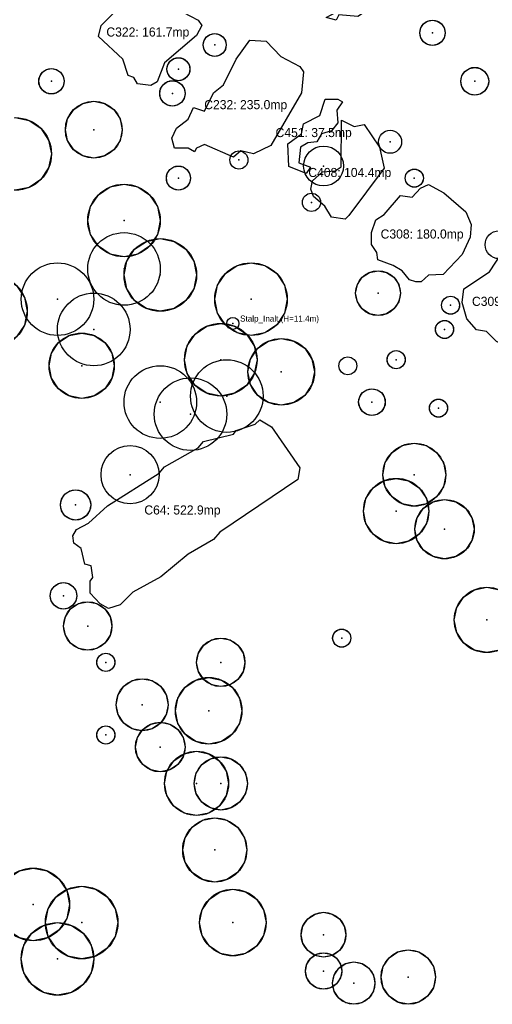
# Model space of a CAD drawing. Header units: metres. Extents: x 390541 to 400782, y 585056 to 585871.
# Drawn here: x 391176.8 to 391254.9, y 585466.7 to 585629.3 of the extents above; entities that cross this region are included whole.
import ezdxf
from ezdxf.enums import TextEntityAlignment as Align

# ---------------------------------------------------------------- set-up
doc = ezdxf.new("R2010")
doc.units = ezdxf.units.M
for name, color, linetype in [('ARBORI', 3, 'Continuous'), ('CONSTRUCTII', 1, 'Continuous'), ('STALPI', 4, 'Continuous'), ('TEXTE', 7, 'Continuous')]:
    doc.layers.add(name, color=color, linetype=linetype)

msp = doc.modelspace()

# ---------------------------------------------------------------- linework, layer by layer
at = {"layer": 'ARBORI', "color": 3}
for points in [[(391247.14, 585627.16), (391246.98, 585626.356), (391246.525, 585625.675), (391245.844, 585625.22), (391245.04, 585625.06), (391244.236, 585625.22), (391243.555, 585625.675), (391243.1, 585626.356), (391242.94, 585627.16), (391243.1, 585627.964), (391243.555, 585628.645), (391244.236, 585629.1), (391245.04, 585629.26), (391245.844, 585629.1), (391246.525, 585628.645), (391246.98, 585627.964), (391247.14, 585627.16)], [(391210.94, 585625.16), (391210.795, 585624.433), (391210.384, 585623.816), (391209.767, 585623.405), (391209.04, 585623.26), (391208.313, 585623.405), (391207.696, 585623.816), (391207.285, 585624.433), (391207.14, 585625.16), (391207.285, 585625.887), (391207.696, 585626.504), (391208.313, 585626.915), (391209.04, 585627.06), (391209.767, 585626.915), (391210.384, 585626.504), (391210.795, 585625.887), (391210.94, 585625.16)], [(391204.94, 585621.16), (391204.795, 585620.433), (391204.384, 585619.816), (391203.767, 585619.405), (391203.04, 585619.26), (391202.313, 585619.405), (391201.696, 585619.816), (391201.285, 585620.433), (391201.14, 585621.16), (391201.285, 585621.887), (391201.696, 585622.504), (391202.313, 585622.915), (391203.04, 585623.06), (391203.767, 585622.915), (391204.384, 585622.504), (391204.795, 585621.887), (391204.94, 585621.16)], [(391184.14, 585619.16), (391183.98, 585618.356), (391183.525, 585617.675), (391182.844, 585617.22), (391182.04, 585617.06), (391181.236, 585617.22), (391180.555, 585617.675), (391180.1, 585618.356), (391179.94, 585619.16), (391180.1, 585619.964), (391180.555, 585620.645), (391181.236, 585621.1), (391182.04, 585621.26), (391182.844, 585621.1), (391183.525, 585620.645), (391183.98, 585619.964), (391184.14, 585619.16)], [(391254.34, 585619.16), (391254.165, 585618.28), (391253.666, 585617.534), (391252.92, 585617.035), (391252.04, 585616.86), (391251.16, 585617.035), (391250.414, 585617.534), (391249.915, 585618.28), (391249.74, 585619.16), (391249.915, 585620.04), (391250.414, 585620.786), (391251.16, 585621.285), (391252.04, 585621.46), (391252.92, 585621.285), (391253.666, 585620.786), (391254.165, 585620.04), (391254.34, 585619.16)], [(391204.14, 585617.16), (391203.98, 585616.356), (391203.525, 585615.675), (391202.844, 585615.22), (391202.04, 585615.06), (391201.236, 585615.22), (391200.555, 585615.675), (391200.1, 585616.356), (391199.94, 585617.16), (391200.1, 585617.964), (391200.555, 585618.645), (391201.236, 585619.1), (391202.04, 585619.26), (391202.844, 585619.1), (391203.525, 585618.645), (391203.98, 585617.964), (391204.14, 585617.16)], [(391193.74, 585611.16), (391193.382, 585609.361), (391192.363, 585607.837), (391190.839, 585606.818), (391189.04, 585606.46), (391187.241, 585606.818), (391185.717, 585607.837), (391184.698, 585609.361), (391184.34, 585611.16), (391184.698, 585612.959), (391185.717, 585614.483), (391187.241, 585615.502), (391189.04, 585615.86), (391190.839, 585615.502), (391192.363, 585614.483), (391193.382, 585612.959), (391193.74, 585611.16)], [(391182.04, 585607.16), (391181.583, 585604.864), (391180.283, 585602.917), (391178.336, 585601.617), (391176.04, 585601.16), (391173.744, 585601.617), (391171.797, 585602.917), (391170.497, 585604.864), (391170.04, 585607.16), (391170.497, 585609.456), (391171.797, 585611.403), (391173.744, 585612.703), (391176.04, 585613.16), (391178.336, 585612.703), (391180.283, 585611.403), (391181.583, 585609.456), (391182.04, 585607.16)], [(391205.04, 585603.16), (391204.888, 585602.395), (391204.454, 585601.746), (391203.805, 585601.312), (391203.04, 585601.16), (391202.275, 585601.312), (391201.626, 585601.746), (391201.192, 585602.395), (391201.04, 585603.16), (391201.192, 585603.925), (391201.626, 585604.574), (391202.275, 585605.008), (391203.04, 585605.16), (391203.805, 585605.008), (391204.454, 585604.574), (391204.888, 585603.925), (391205.04, 585603.16)], [(391243.54, 585603.16), (391243.426, 585602.586), (391243.101, 585602.099), (391242.614, 585601.774), (391242.04, 585601.66), (391241.466, 585601.774), (391240.979, 585602.099), (391240.654, 585602.586), (391240.54, 585603.16), (391240.654, 585603.734), (391240.979, 585604.221), (391241.466, 585604.546), (391242.04, 585604.66), (391242.614, 585604.546), (391243.101, 585604.221), (391243.426, 585603.734), (391243.54, 585603.16)], [(391200.04, 585596.16), (391199.583, 585593.864), (391198.283, 585591.917), (391196.336, 585590.617), (391194.04, 585590.16), (391191.744, 585590.617), (391189.797, 585591.917), (391188.497, 585593.864), (391188.04, 585596.16), (391188.497, 585598.456), (391189.797, 585600.403), (391191.744, 585601.703), (391194.04, 585602.16), (391196.336, 585601.703), (391198.283, 585600.403), (391199.583, 585598.456), (391200.04, 585596.16)], [(391206.04, 585587.16), (391205.583, 585584.864), (391204.283, 585582.917), (391202.336, 585581.617), (391200.04, 585581.16), (391197.744, 585581.617), (391195.797, 585582.917), (391194.497, 585584.864), (391194.04, 585587.16), (391194.497, 585589.456), (391195.797, 585591.403), (391197.744, 585592.703), (391200.04, 585593.16), (391202.336, 585592.703), (391204.283, 585591.403), (391205.583, 585589.456), (391206.04, 585587.16)], [(391221.04, 585583.16), (391220.583, 585580.864), (391219.283, 585578.917), (391217.336, 585577.617), (391215.04, 585577.16), (391212.744, 585577.617), (391210.797, 585578.917), (391209.497, 585580.864), (391209.04, 585583.16), (391209.497, 585585.456), (391210.797, 585587.403), (391212.744, 585588.703), (391215.04, 585589.16), (391217.336, 585588.703), (391219.283, 585587.403), (391220.583, 585585.456), (391221.04, 585583.16)], [(391178.04, 585581.16), (391177.583, 585578.864), (391176.283, 585576.917), (391174.336, 585575.617), (391172.04, 585575.16), (391169.744, 585575.617), (391167.797, 585576.917), (391166.497, 585578.864), (391166.04, 585581.16), (391166.497, 585583.456), (391167.797, 585585.403), (391169.744, 585586.703), (391172.04, 585587.16), (391174.336, 585586.703), (391176.283, 585585.403), (391177.583, 585583.456), (391178.04, 585581.16)], [(391239.74, 585584.16), (391239.458, 585582.744), (391238.656, 585581.544), (391237.456, 585580.742), (391236.04, 585580.46), (391234.624, 585580.742), (391233.424, 585581.544), (391232.622, 585582.744), (391232.34, 585584.16), (391232.622, 585585.576), (391233.424, 585586.776), (391234.624, 585587.578), (391236.04, 585587.86), (391237.456, 585587.578), (391238.656, 585586.776), (391239.458, 585585.576), (391239.74, 585584.16)], [(391249.54, 585582.16), (391249.426, 585581.586), (391249.101, 585581.099), (391248.614, 585580.774), (391248.04, 585580.66), (391247.466, 585580.774), (391246.979, 585581.099), (391246.654, 585581.586), (391246.54, 585582.16), (391246.654, 585582.734), (391246.979, 585583.221), (391247.466, 585583.546), (391248.04, 585583.66), (391248.614, 585583.546), (391249.101, 585583.221), (391249.426, 585582.734), (391249.54, 585582.16)], [(391216.04, 585573.16), (391215.583, 585570.864), (391214.283, 585568.917), (391212.336, 585567.617), (391210.04, 585567.16), (391207.744, 585567.617), (391205.797, 585568.917), (391204.497, 585570.864), (391204.04, 585573.16), (391204.497, 585575.456), (391205.797, 585577.403), (391207.744, 585578.703), (391210.04, 585579.16), (391212.336, 585578.703), (391214.283, 585577.403), (391215.583, 585575.456), (391216.04, 585573.16)], [(391248.54, 585578.16), (391248.426, 585577.586), (391248.101, 585577.099), (391247.614, 585576.774), (391247.04, 585576.66), (391246.466, 585576.774), (391245.979, 585577.099), (391245.654, 585577.586), (391245.54, 585578.16), (391245.654, 585578.734), (391245.979, 585579.221), (391246.466, 585579.546), (391247.04, 585579.66), (391247.614, 585579.546), (391248.101, 585579.221), (391248.426, 585578.734), (391248.54, 585578.16)], [(391192.44, 585572.16), (391192.029, 585570.094), (391190.858, 585568.342), (391189.106, 585567.171), (391187.04, 585566.76), (391184.974, 585567.171), (391183.222, 585568.342), (391182.051, 585570.094), (391181.64, 585572.16), (391182.051, 585574.226), (391183.222, 585575.978), (391184.974, 585577.149), (391187.04, 585577.56), (391189.106, 585577.149), (391190.858, 585575.978), (391192.029, 585574.226), (391192.44, 585572.16)], [(391225.54, 585571.16), (391225.121, 585569.055), (391223.929, 585567.271), (391222.145, 585566.079), (391220.04, 585565.66), (391217.935, 585566.079), (391216.151, 585567.271), (391214.959, 585569.055), (391214.54, 585571.16), (391214.959, 585573.265), (391216.151, 585575.049), (391217.935, 585576.241), (391220.04, 585576.66), (391222.145, 585576.241), (391223.929, 585575.049), (391225.121, 585573.265), (391225.54, 585571.16)], [(391240.54, 585573.16), (391240.426, 585572.586), (391240.101, 585572.099), (391239.614, 585571.774), (391239.04, 585571.66), (391238.466, 585571.774), (391237.979, 585572.099), (391237.654, 585572.586), (391237.54, 585573.16), (391237.654, 585573.734), (391237.979, 585574.221), (391238.466, 585574.546), (391239.04, 585574.66), (391239.614, 585574.546), (391240.101, 585574.221), (391240.426, 585573.734), (391240.54, 585573.16)], [(391232.54, 585572.16), (391232.426, 585571.586), (391232.101, 585571.099), (391231.614, 585570.774), (391231.04, 585570.66), (391230.466, 585570.774), (391229.979, 585571.099), (391229.654, 585571.586), (391229.54, 585572.16), (391229.654, 585572.734), (391229.979, 585573.221), (391230.466, 585573.546), (391231.04, 585573.66), (391231.614, 585573.546), (391232.101, 585573.221), (391232.426, 585572.734), (391232.54, 585572.16)], [(391237.24, 585566.16), (391237.073, 585565.318), (391236.596, 585564.604), (391235.882, 585564.127), (391235.04, 585563.96), (391234.198, 585564.127), (391233.484, 585564.604), (391233.007, 585565.318), (391232.84, 585566.16), (391233.007, 585567.002), (391233.484, 585567.716), (391234.198, 585568.193), (391235.04, 585568.36), (391235.882, 585568.193), (391236.596, 585567.716), (391237.073, 585567.002), (391237.24, 585566.16)], [(391247.54, 585565.16), (391247.426, 585564.586), (391247.101, 585564.099), (391246.614, 585563.774), (391246.04, 585563.66), (391245.466, 585563.774), (391244.979, 585564.099), (391244.654, 585564.586), (391244.54, 585565.16), (391244.654, 585565.734), (391244.979, 585566.221), (391245.466, 585566.546), (391246.04, 585566.66), (391246.614, 585566.546), (391247.101, 585566.221), (391247.426, 585565.734), (391247.54, 585565.16)], [(391247.24, 585554.16), (391246.844, 585552.17), (391245.717, 585550.483), (391244.03, 585549.356), (391242.04, 585548.96), (391240.05, 585549.356), (391238.363, 585550.483), (391237.236, 585552.17), (391236.84, 585554.16), (391237.236, 585556.15), (391238.363, 585557.837), (391240.05, 585558.964), (391242.04, 585559.36), (391244.03, 585558.964), (391245.717, 585557.837), (391246.844, 585556.15), (391247.24, 585554.16)], [(391244.44, 585548.16), (391244.029, 585546.094), (391242.858, 585544.342), (391241.106, 585543.171), (391239.04, 585542.76), (391236.974, 585543.171), (391235.222, 585544.342), (391234.051, 585546.094), (391233.64, 585548.16), (391234.051, 585550.226), (391235.222, 585551.978), (391236.974, 585553.149), (391239.04, 585553.56), (391241.106, 585553.149), (391242.858, 585551.978), (391244.029, 585550.226), (391244.44, 585548.16)], [(391188.54, 585549.16), (391188.35, 585548.203), (391187.808, 585547.392), (391186.997, 585546.85), (391186.04, 585546.66), (391185.083, 585546.85), (391184.272, 585547.392), (391183.73, 585548.203), (391183.54, 585549.16), (391183.73, 585550.117), (391184.272, 585550.928), (391185.083, 585551.47), (391186.04, 585551.66), (391186.997, 585551.47), (391187.808, 585550.928), (391188.35, 585550.117), (391188.54, 585549.16)], [(391251.94, 585545.16), (391251.567, 585543.285), (391250.505, 585541.695), (391248.915, 585540.633), (391247.04, 585540.26), (391245.165, 585540.633), (391243.575, 585541.695), (391242.513, 585543.285), (391242.14, 585545.16), (391242.513, 585547.035), (391243.575, 585548.625), (391245.165, 585549.687), (391247.04, 585550.06), (391248.915, 585549.687), (391250.505, 585548.625), (391251.567, 585547.035), (391251.94, 585545.16)], [(391186.24, 585534.16), (391186.073, 585533.318), (391185.596, 585532.604), (391184.882, 585532.127), (391184.04, 585531.96), (391183.198, 585532.127), (391182.484, 585532.604), (391182.007, 585533.318), (391181.84, 585534.16), (391182.007, 585535.002), (391182.484, 585535.716), (391183.198, 585536.193), (391184.04, 585536.36), (391184.882, 585536.193), (391185.596, 585535.716), (391186.073, 585535.002), (391186.24, 585534.16)], [(391259.44, 585530.16), (391259.029, 585528.094), (391257.858, 585526.342), (391256.106, 585525.171), (391254.04, 585524.76), (391251.974, 585525.171), (391250.222, 585526.342), (391249.051, 585528.094), (391248.64, 585530.16), (391249.051, 585532.226), (391250.222, 585533.978), (391251.974, 585535.149), (391254.04, 585535.56), (391256.106, 585535.149), (391257.858, 585533.978), (391259.029, 585532.226), (391259.44, 585530.16)], [(391192.04, 585529.16), (391191.736, 585527.629), (391190.868, 585526.332), (391189.571, 585525.464), (391188.04, 585525.16), (391186.509, 585525.464), (391185.212, 585526.332), (391184.344, 585527.629), (391184.04, 585529.16), (391184.344, 585530.691), (391185.212, 585531.988), (391186.509, 585532.856), (391188.04, 585533.16), (391189.571, 585532.856), (391190.868, 585531.988), (391191.736, 585530.691), (391192.04, 585529.16)], [(391231.54, 585527.16), (391231.426, 585526.586), (391231.101, 585526.099), (391230.614, 585525.774), (391230.04, 585525.66), (391229.466, 585525.774), (391228.979, 585526.099), (391228.654, 585526.586), (391228.54, 585527.16), (391228.654, 585527.734), (391228.979, 585528.221), (391229.466, 585528.546), (391230.04, 585528.66), (391230.614, 585528.546), (391231.101, 585528.221), (391231.426, 585527.734), (391231.54, 585527.16)], [(391214.04, 585523.16), (391213.736, 585521.629), (391212.868, 585520.332), (391211.571, 585519.464), (391210.04, 585519.16), (391208.509, 585519.464), (391207.212, 585520.332), (391206.344, 585521.629), (391206.04, 585523.16), (391206.344, 585524.691), (391207.212, 585525.988), (391208.509, 585526.856), (391210.04, 585527.16), (391211.571, 585526.856), (391212.868, 585525.988), (391213.736, 585524.691), (391214.04, 585523.16)], [(391192.54, 585523.16), (391192.426, 585522.586), (391192.101, 585522.099), (391191.614, 585521.774), (391191.04, 585521.66), (391190.466, 585521.774), (391189.979, 585522.099), (391189.654, 585522.586), (391189.54, 585523.16), (391189.654, 585523.734), (391189.979, 585524.221), (391190.466, 585524.546), (391191.04, 585524.66), (391191.614, 585524.546), (391192.101, 585524.221), (391192.426, 585523.734), (391192.54, 585523.16)], [(391201.34, 585516.16), (391201.013, 585514.514), (391200.081, 585513.119), (391198.686, 585512.187), (391197.04, 585511.86), (391195.394, 585512.187), (391193.999, 585513.119), (391193.067, 585514.514), (391192.74, 585516.16), (391193.067, 585517.806), (391193.999, 585519.201), (391195.394, 585520.133), (391197.04, 585520.46), (391198.686, 585520.133), (391200.081, 585519.201), (391201.013, 585517.806), (391201.34, 585516.16)], [(391213.54, 585515.16), (391213.121, 585513.055), (391211.929, 585511.271), (391210.145, 585510.079), (391208.04, 585509.66), (391205.935, 585510.079), (391204.151, 585511.271), (391202.959, 585513.055), (391202.54, 585515.16), (391202.959, 585517.265), (391204.151, 585519.049), (391205.935, 585520.241), (391208.04, 585520.66), (391210.145, 585520.241), (391211.929, 585519.049), (391213.121, 585517.265), (391213.54, 585515.16)], [(391192.54, 585511.16), (391192.426, 585510.586), (391192.101, 585510.099), (391191.614, 585509.774), (391191.04, 585509.66), (391190.466, 585509.774), (391189.979, 585510.099), (391189.654, 585510.586), (391189.54, 585511.16), (391189.654, 585511.734), (391189.979, 585512.221), (391190.466, 585512.546), (391191.04, 585512.66), (391191.614, 585512.546), (391192.101, 585512.221), (391192.426, 585511.734), (391192.54, 585511.16)], [(391204.14, 585509.16), (391203.828, 585507.591), (391202.939, 585506.261), (391201.609, 585505.372), (391200.04, 585505.06), (391198.471, 585505.372), (391197.141, 585506.261), (391196.252, 585507.591), (391195.94, 585509.16), (391196.252, 585510.729), (391197.141, 585512.059), (391198.471, 585512.948), (391200.04, 585513.26), (391201.609, 585512.948), (391202.939, 585512.059), (391203.828, 585510.729), (391204.14, 585509.16)], [(391211.34, 585503.16), (391210.937, 585501.132), (391209.788, 585499.412), (391208.068, 585498.263), (391206.04, 585497.86), (391204.012, 585498.263), (391202.292, 585499.412), (391201.143, 585501.132), (391200.74, 585503.16), (391201.143, 585505.188), (391202.292, 585506.908), (391204.012, 585508.057), (391206.04, 585508.46), (391208.068, 585508.057), (391209.788, 585506.908), (391210.937, 585505.188), (391211.34, 585503.16)], [(391214.44, 585503.16), (391214.105, 585501.476), (391213.151, 585500.049), (391211.724, 585499.095), (391210.04, 585498.76), (391208.356, 585499.095), (391206.929, 585500.049), (391205.975, 585501.476), (391205.64, 585503.16), (391205.975, 585504.844), (391206.929, 585506.271), (391208.356, 585507.225), (391210.04, 585507.56), (391211.724, 585507.225), (391213.151, 585506.271), (391214.105, 585504.844), (391214.44, 585503.16)], [(391214.34, 585492.16), (391213.937, 585490.132), (391212.788, 585488.412), (391211.068, 585487.263), (391209.04, 585486.86), (391207.012, 585487.263), (391205.292, 585488.412), (391204.143, 585490.132), (391203.74, 585492.16), (391204.143, 585494.188), (391205.292, 585495.908), (391207.012, 585497.057), (391209.04, 585497.46), (391211.068, 585497.057), (391212.788, 585495.908), (391213.937, 585494.188), (391214.34, 585492.16)], [(391185.04, 585483.16), (391184.583, 585480.864), (391183.283, 585478.917), (391181.336, 585477.617), (391179.04, 585477.16), (391176.744, 585477.617), (391174.797, 585478.917), (391173.497, 585480.864), (391173.04, 585483.16), (391173.497, 585485.456), (391174.797, 585487.403), (391176.744, 585488.703), (391179.04, 585489.16), (391181.336, 585488.703), (391183.283, 585487.403), (391184.583, 585485.456), (391185.04, 585483.16)], [(391193.04, 585480.16), (391192.583, 585477.864), (391191.283, 585475.917), (391189.336, 585474.617), (391187.04, 585474.16), (391184.744, 585474.617), (391182.797, 585475.917), (391181.497, 585477.864), (391181.04, 585480.16), (391181.497, 585482.456), (391182.797, 585484.403), (391184.744, 585485.703), (391187.04, 585486.16), (391189.336, 585485.703), (391191.283, 585484.403), (391192.583, 585482.456), (391193.04, 585480.16)], [(391217.54, 585480.16), (391217.121, 585478.055), (391215.929, 585476.271), (391214.145, 585475.079), (391212.04, 585474.66), (391209.935, 585475.079), (391208.151, 585476.271), (391206.959, 585478.055), (391206.54, 585480.16), (391206.959, 585482.265), (391208.151, 585484.049), (391209.935, 585485.241), (391212.04, 585485.66), (391214.145, 585485.241), (391215.929, 585484.049), (391217.121, 585482.265), (391217.54, 585480.16)], [(391230.74, 585478.16), (391230.458, 585476.744), (391229.656, 585475.544), (391228.456, 585474.742), (391227.04, 585474.46), (391225.624, 585474.742), (391224.424, 585475.544), (391223.622, 585476.744), (391223.34, 585478.16), (391223.622, 585479.576), (391224.424, 585480.776), (391225.624, 585481.578), (391227.04, 585481.86), (391228.456, 585481.578), (391229.656, 585480.776), (391230.458, 585479.576), (391230.74, 585478.16)], [(391189.04, 585474.16), (391188.583, 585471.864), (391187.283, 585469.917), (391185.336, 585468.617), (391183.04, 585468.16), (391180.744, 585468.617), (391178.797, 585469.917), (391177.497, 585471.864), (391177.04, 585474.16), (391177.497, 585476.456), (391178.797, 585478.403), (391180.744, 585479.703), (391183.04, 585480.16), (391185.336, 585479.703), (391187.283, 585478.403), (391188.583, 585476.456), (391189.04, 585474.16)], [(391230.04, 585472.16), (391229.812, 585471.012), (391229.161, 585470.039), (391228.188, 585469.388), (391227.04, 585469.16), (391225.892, 585469.388), (391224.919, 585470.039), (391224.268, 585471.012), (391224.04, 585472.16), (391224.268, 585473.308), (391224.919, 585474.281), (391225.892, 585474.932), (391227.04, 585475.16), (391228.188, 585474.932), (391229.161, 585474.281), (391229.812, 585473.308), (391230.04, 585472.16)], [(391245.54, 585471.16), (391245.197, 585469.438), (391244.222, 585467.978), (391242.762, 585467.003), (391241.04, 585466.66), (391239.318, 585467.003), (391237.858, 585467.978), (391236.883, 585469.438), (391236.54, 585471.16), (391236.883, 585472.882), (391237.858, 585474.342), (391239.318, 585475.317), (391241.04, 585475.66), (391242.762, 585475.317), (391244.222, 585474.342), (391245.197, 585472.882), (391245.54, 585471.16)], [(391235.54, 585470.16), (391235.274, 585468.821), (391234.515, 585467.685), (391233.379, 585466.926), (391232.04, 585466.66), (391230.701, 585466.926), (391229.565, 585467.685), (391228.806, 585468.821), (391228.54, 585470.16), (391228.806, 585471.499), (391229.565, 585472.635), (391230.701, 585473.394), (391232.04, 585473.66), (391233.379, 585473.394), (391234.515, 585472.635), (391235.274, 585471.499), (391235.54, 585470.16)]]:
    msp.add_lwpolyline(points, close=True, dxfattribs=at)
for centre, radius in [((391245.04, 585627.16), 2.1), ((391209.04, 585625.16), 1.9), ((391203.04, 585621.16), 1.9), ((391182.04, 585619.16), 2.1), ((391252.04, 585619.16), 2.3), ((391202.04, 585617.16), 2.1), ((391189.04, 585611.16), 4.7), ((391176.04, 585607.16), 6), ((391238.04, 585609.16), 1.9), ((391227.04, 585605.16), 3.3), ((391213.04, 585606.16), 1.5), ((391203.04, 585603.16), 2), ((391242.04, 585603.16), 1.5), ((391194.04, 585596.16), 6), ((391225.04, 585599.16), 1.5), ((391194.04, 585588.16), 6), ((391256.04, 585592.16), 2.3), ((391200.04, 585587.16), 6), ((391183.04, 585583.16), 6), ((391215.04, 585583.16), 6), ((391172.04, 585581.16), 6), ((391236.04, 585584.16), 3.7), ((391189.04, 585578.16), 6), ((391248.04, 585582.16), 1.5), ((391210.04, 585573.16), 6), ((391247.04, 585578.16), 1.5), ((391187.04, 585572.16), 5.4), ((391220.04, 585571.16), 5.5), ((391239.04, 585573.16), 1.5), ((391211.04, 585567.16), 6), ((391200.04, 585566.16), 6), ((391205.04, 585564.16), 6), ((391235.04, 585566.16), 2.2), ((391246.04, 585565.16), 1.5), ((391195.04, 585554.16), 4.8), ((391242.04, 585554.16), 5.2), ((391239.04, 585548.16), 5.4), ((391186.04, 585549.16), 2.5), ((391247.04, 585545.16), 4.9), ((391184.04, 585534.16), 2.2), ((391254.04, 585530.16), 5.4), ((391188.04, 585529.16), 4), ((391230.04, 585527.16), 1.5), ((391210.04, 585523.16), 4), ((391191.04, 585523.16), 1.5), ((391197.04, 585516.16), 4.3), ((391208.04, 585515.16), 5.5), ((391191.04, 585511.16), 1.5), ((391200.04, 585509.16), 4.1), ((391206.04, 585503.16), 5.3), ((391210.04, 585503.16), 4.4), ((391209.04, 585492.16), 5.3), ((391179.04, 585483.16), 6), ((391187.04, 585480.16), 6), ((391212.04, 585480.16), 5.5), ((391227.04, 585478.16), 3.7), ((391183.04, 585474.16), 6), ((391227.04, 585472.16), 3), ((391241.04, 585471.16), 4.5), ((391232.04, 585470.16), 3.5)]:
    msp.add_circle(centre, radius, dxfattribs=at)
for p in [(391245.04, 585627.16), (391209.04, 585625.16), (391203.04, 585621.16), (391182.04, 585619.16), (391252.04, 585619.16), (391202.04, 585617.16), (391189.04, 585611.16), (391238.04, 585609.16), (391213.04, 585606.16), (391227.04, 585605.16), (391203.04, 585603.16), (391242.04, 585603.16), (391225.04, 585599.16), (391194.04, 585596.16), (391194.04, 585588.16), (391200.04, 585587.16), (391236.04, 585584.16), (391183.04, 585583.16), (391215.04, 585583.16), (391248.04, 585582.16), (391189.04, 585578.16), (391247.04, 585578.16), (391210.04, 585573.16), (391239.04, 585573.16), (391187.04, 585572.16), (391220.04, 585571.16), (391200.04, 585566.16), (391211.04, 585567.16), (391235.04, 585566.16), (391246.04, 585565.16), (391205.04, 585564.16), (391195.04, 585554.16), (391242.04, 585554.16), (391186.04, 585549.16), (391239.04, 585548.16), (391247.04, 585545.16), (391184.04, 585534.16), (391254.04, 585530.16), (391188.04, 585529.16), (391230.04, 585527.16), (391191.04, 585523.16), (391210.04, 585523.16), (391197.04, 585516.16), (391208.04, 585515.16), (391191.04, 585511.16), (391200.04, 585509.16), (391206.04, 585503.16), (391210.04, 585503.16), (391209.04, 585492.16), (391179.04, 585483.16), (391187.04, 585480.16), (391212.04, 585480.16), (391227.04, 585478.16), (391183.04, 585474.16), (391227.04, 585472.16), (391232.04, 585470.16), (391241.04, 585471.16)]:
    msp.add_point(p, dxfattribs=at)
at = {"layer": 'CONSTRUCTII', "color": 1}
for points in [[(391228.95, 585639.9), (391230.75, 585639.75), (391236.15, 585634.65), (391236.15, 585632.85), (391235.4, 585631.65), (391232.7, 585629.85), (391229.55, 585630.15), (391229.1, 585629.25), (391227.45, 585629.7), (391229.1, 585630.6), (391229.1, 585631.35), (391226.85, 585632.1), (391225.35, 585633.9), (391225.65, 585636), (391228.95, 585639.9)], [(391196.25, 585636), (391197.9, 585636), (391198.95, 585634.5), (391201.5, 585633), (391203.75, 585630.6), (391206.3, 585629.25), (391206.9, 585628.35), (391206, 585626.7), (391200.75, 585622.2), (391199.55, 585619.05), (391198.5, 585618.45), (391196.25, 585618.75), (391195.65, 585619.8), (391194.75, 585620.1), (391193.85, 585622.8), (391189.8, 585626.55), (391190.25, 585628.35), (391194, 585632.1), (391196.25, 585636)], [(391214.85, 585625.95), (391217.55, 585625.8), (391219.95, 585623.25), (391223.1, 585621.6), (391223.7, 585620.7), (391223.4, 585617.25), (391218.3, 585608.55), (391215.45, 585607.2), (391213.35, 585607.65), (391212.15, 585606.6), (391207.35, 585608.7), (391206, 585608.1), (391205.7, 585607.5), (391204.65, 585608.1), (391202.4, 585608.1), (391201.95, 585609.75), (391202.7, 585611.4), (391204.65, 585612.9), (391205.55, 585614.85), (391207.35, 585614.25), (391208.85, 585617.25), (391210.5, 585618.6), (391212.6, 585622.8), (391214.85, 585625.95)], [(391227.3, 585616.2), (391229.4, 585616.2), (391230.15, 585615.75), (391229.25, 585614.4), (391229.4, 585612.3), (391228.35, 585610.95), (391226.7, 585610.5), (391225.95, 585609.15), (391224.45, 585609), (391223.25, 585608.25), (391222.95, 585605.7), (391224.9, 585604.95), (391224.15, 585603.9), (391221.3, 585605.1), (391221.15, 585608.85), (391223.4, 585610.5), (391223.7, 585612.15), (391226.4, 585613.5), (391227.3, 585616.2)], [(391224.921, 585601.324), (391225.201, 585602.7), (391226.85, 585604.199), (391228.96, 585604.367), (391229.938, 585605.037), (391230.001, 585612.749), (391232.09, 585611.717), (391233.749, 585611.999), (391236.299, 585608.249), (391237.049, 585604.8), (391231.199, 585597), (391230.6, 585596.401), (391228.35, 585596.701), (391227.261, 585598.549), (391225.351, 585600.15), (391224.921, 585601.324)], [(391244.4, 585602.1), (391246.95, 585600.75), (391250.55, 585597.6), (391251.45, 585595.5), (391251.3, 585593.4), (391249.95, 585590.55), (391246.8, 585587.25), (391244.4, 585587.1), (391243.2, 585586.05), (391242.3, 585586.05), (391241.25, 585586.35), (391240.05, 585587.85), (391238.55, 585588.75), (391236, 585589.65), (391235.85, 585590.85), (391234.95, 585592.2), (391234.95, 585594.15), (391235.7, 585596.25), (391237.05, 585597.15), (391239.75, 585600.3), (391241.7, 585600), (391243.05, 585601.5), (391244.4, 585602.1)], [(391256.55, 585590.85), (391258.8, 585591.45), (391261.35, 585588.9), (391267.65, 585584.85), (391267.2, 585582.9), (391264.35, 585579.9), (391263.6, 585578.25), (391260.45, 585574.65), (391258.35, 585574.8), (391255.65, 585576.15), (391254, 585577.8), (391252.35, 585578.1), (391250.7, 585579.9), (391249.95, 585582.6), (391250.25, 585584.85), (391254.45, 585587.7), (391256.55, 585590.85)], [(391216.5, 585563.25), (391218.45, 585562.05), (391223.1, 585555.3), (391222.8, 585553.35), (391209.9, 585544.65), (391208.85, 585543.45), (391204.65, 585541.05), (391200.15, 585537.3), (391195.5, 585534.75), (391193.4, 585532.65), (391191.45, 585532.05), (391190.1, 585532.8), (391188.45, 585534.6), (391188.45, 585536.55), (391188.9, 585537.15), (391188.6, 585539.1), (391187.55, 585539.4), (391186.95, 585541.95), (391185.75, 585542.85), (391185.6, 585544.05), (391186.2, 585545.1), (391188.15, 585546.15), (391191.3, 585549), (391199.85, 585554.4), (391200.75, 585555.45), (391206.3, 585558.6), (391207.2, 585559.65), (391212.15, 585560.85), (391212.6, 585561.45), (391215.75, 585562.5), (391216.5, 585563.25)]]:
    msp.add_lwpolyline(points, close=True, dxfattribs=at)
at = {"layer": 'STALPI', "color": 4}
msp.add_circle((391212.04, 585579.16), 1, dxfattribs=at)
msp.add_point((391212.04, 585579.16), dxfattribs=at)

# ---------------------------------------------------------------- texts
at = {"layer": 'TEXTE', "color": 7}
for s, p in [('C322: 161.7mp', (391197.982, 585627.304)), ('C232: 235.0mp', (391214.165, 585615.302)), ('C451: 37.5mp', (391225.399, 585610.69)), ('C408: 104.4mp', (391231.374, 585604.093)), ('C308: 180.0mp', (391243.329, 585593.931)), ('C309: 179.8mp', (391258.432, 585582.802)), ('C64: 522.9mp', (391203.7, 585548.335))]:
    msp.add_text(s, height=1.5, dxfattribs=at).set_placement(p, align=Align.MIDDLE_CENTER)
msp.add_text('Stalp_Inalt (H=11.4m)', height=1, dxfattribs=at).set_placement((391213.24, 585579.16), align=Align.BOTTOM_LEFT)

doc.saveas('drawing.dxf')
